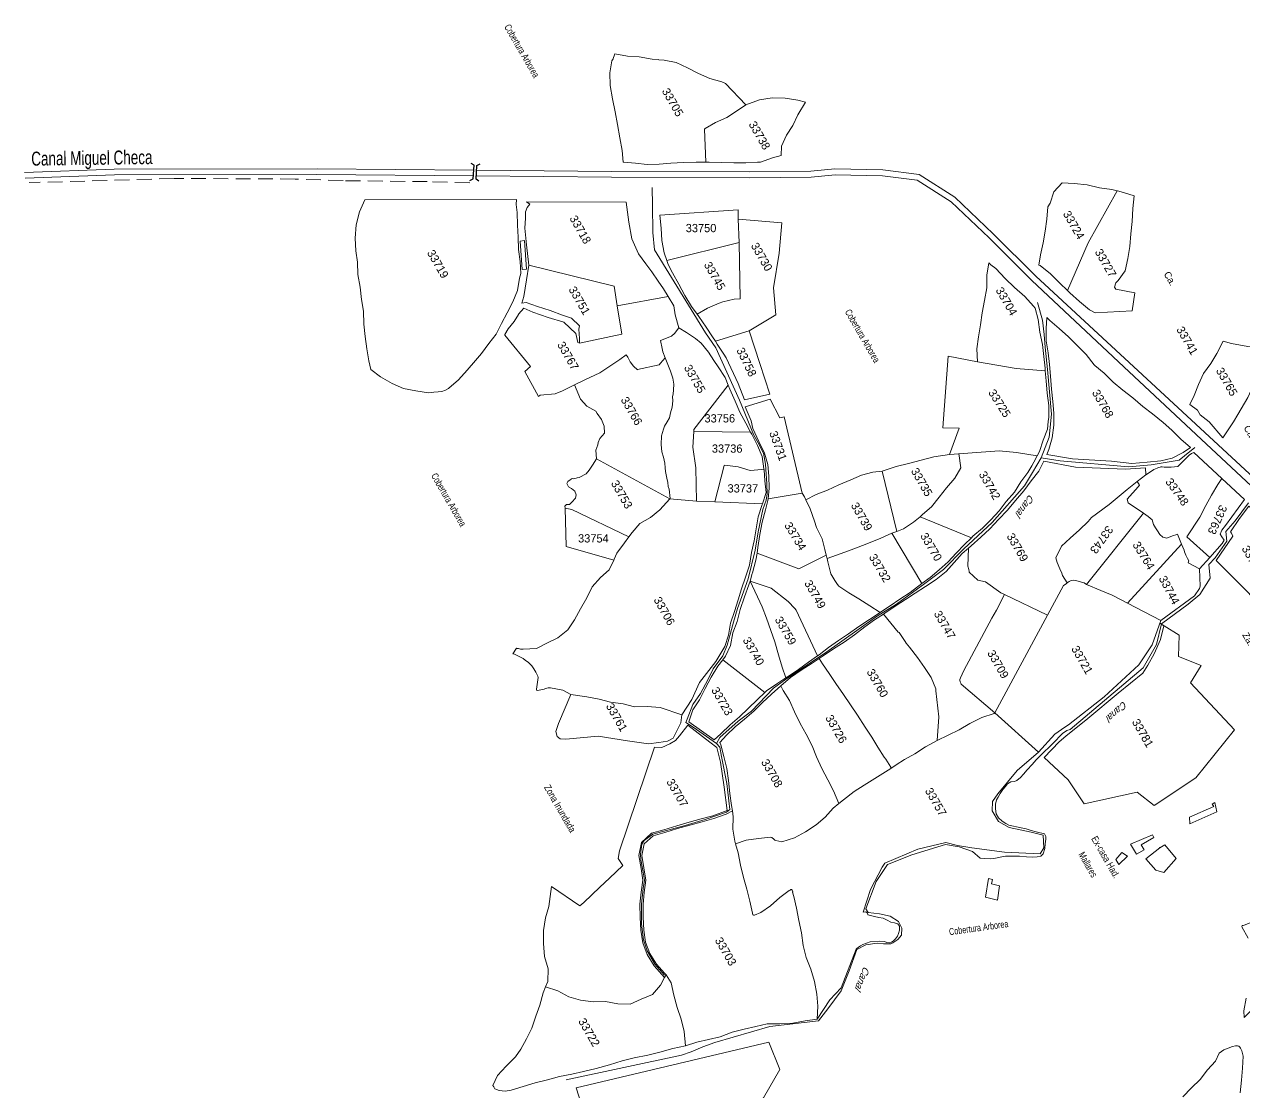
# Model space of a CAD drawing. Header units: metres. Extents: x 278 to 15006, y -2322 to 4522.
# Drawn here: x 11337 to 12379, y -676 to 236 of the extents above; entities that cross this region are included whole.
import ezdxf

# ---------------------------------------------------------------- set-up
doc = ezdxf.new("R2010")
doc.units = ezdxf.units.M
doc.header["$LTSCALE"] = 25.4
doc.header["$MEASUREMENT"] = 0
doc.linetypes.add('DASHED', pattern=[0.75, 0.5, -0.25])
for name, color, linetype in [('05', 7, 'Continuous'), ('17', 7, 'Continuous'), ('22', 7, 'Continuous'), ('25', 7, 'Continuous'), ('51', 7, 'Continuous'), ('52', 7, 'Continuous'), ('PARCELAS', 3, 'Continuous'), ('TXTPARCEL', 7, 'Continuous')]:
    doc.layers.add(name, color=color, linetype=linetype)
doc.layers.add('MANZANAS', color=6, linetype='Continuous', lineweight=18)

# ---------------------------------------------------------------- blocks, each defined once
blk = doc.blocks.new('POLYLINE17')
at = {"color": 7, "linetype": 'DASHED'}
for points in [[(526659.878323, 9465715.182108), (526660.084469, 9465718.171499), (526650.428585, 9465724.610188), (526647.74044, 9465723.290457)], [(526664.157916, 9465721.580805), (526661.469771, 9465720.261074), (526651.822133, 9465726.709761), (526652.028279, 9465729.689155)]]:
    blk.add_lwpolyline(points, dxfattribs=at)

msp = doc.modelspace()

# ---------------------------------------------------------------- linework, layer by layer
at = {"layer": '05', "color": 0, "linetype": 'Continuous', "lineweight": 13}
for points in [[(11720.5, 112), (11586.6, 113.2), (11413.4, 112.9), (11336.6, 110)], [(11720.1, 107), (11586.5, 108.2), (11413.5, 107.9), (11337.2, 105)], [(12197.3, 17.7), (12160.8, 54.1), (12128.4, 85), (12099.2, 103.5), (12069.8, 107.2), (12029.3, 108), (12008.8, 106.1), (11955.9, 105.5), (11838.3, 105.9), (11722.6, 107)], [(12200.8, 21.3), (12164.3, 57.7), (12131.5, 88.9), (12100.9, 108.3), (12070.1, 112.2), (12029.1, 113), (12008.5, 111.1), (11955.9, 110.5), (11838.3, 110.9), (11723, 112)], [(11920.4, -323.2), (11925, -314), (11933.3, -302.7), (11937, -293.8), (11939.8, -283.4), (11942.5, -274), (11945.8, -262.4), (11954.9, -237.1), (11960.8, -212.5), (11963.5, -196.8), (11967.4, -177.8), (11970.3, -169.9), (11971.2, -164.5), (11970.8, -156), (11969.8, -139), (11967.9, -129.7), (11963.4, -120.9), (11959.7, -114.5), (11947.5, -84.4), (11927.2, -39.7), (11918.6, -27.1), (11874.9, 44), (11873.6, 58.6), (11873.2, 82.1), (11873, 97.2)], [(12483.3, -216.1), (12452.8, -208.9), (12444.5, -205.2), (12425.2, -186.2), (12326, -94.4), (12200.8, 21.3)], [(12197.3, 17.7), (12275.9, -56.1), (12346.6, -122.1), (12414.7, -185.4), (12434.7, -204.7), (12445.3, -212.7), (12456.2, -216.6), (12469.4, -219.4), (12483.8, -222.7)], [(12205.3, -133.7), (12212.2, -116.2), (12214, -96.4), (12210.7, -58.3), (12208.7, -39.3), (12207.9, -28.4), (12206.3, -16.2), (12202, -1)], [(12121.9, -229.2), (12139.2, -211.3), (12163.5, -189), (12191, -157.7), (12197.8, -146.3), (12205.3, -133.7), (12221.4, -136.3), (12279.8, -141.3), (12299.1, -139.8), (12323.2, -135.6), (12327.6, -132.1), (12336.5, -125)], [(12229.9, -365.6), (12292.4, -313.2), (12303.8, -293.2), (12308, -275.6), (12330.9, -258.7), (12340.7, -250.3), (12349.6, -236.4), (12348.5, -224.9), (12353.8, -219), (12364, -205), (12363, -196.7), (12370.9, -187.5), (12382.3, -172.2)], [(11883.5, -575.4), (11875.4, -566.5), (11868.7, -554.8), (11865.4, -545.3), (11863.8, -532.1), (11863.9, -514.9), (11865.1, -501.4), (11866.3, -494.5), (11865.2, -487.7), (11863.2, -477), (11863, -472.2), (11864.2, -463.6), (11866.2, -460.5), (11873.5, -455.1), (11901.2, -447.6), (11918.2, -442.7), (11936.5, -436.4), (11939.2, -434.1), (11936.6, -411.9), (11932.1, -388.9), (11930.7, -380.8), (11927.9, -377.6), (11930.6, -372.5), (11946.5, -358.7), (11957.9, -350.2), (11976.7, -330.3), (11986, -323.5), (11996.5, -316.4), (12020, -300.7), (12064.5, -269.2), (12081.7, -258.6), (12105.9, -241), (12121.9, -229.2)], [(11927.9, -377.6), (11907.8, -363.8), (11901.8, -359.7), (11902.7, -356.9), (11907.7, -344.3), (11914.3, -334.9), (11920.4, -323.2)], [(12076.3, -525), (12067, -523.1), (12057.4, -521.9), (12055.5, -518.9), (12064.3, -495.5), (12074, -481.1), (12094.7, -472.9), (12123.6, -464), (12135.1, -466), (12146.5, -469.9), (12153.2, -475.7), (12157.1, -476), (12162.2, -476.3), (12166.3, -475.5), (12170.3, -474.7), (12174.7, -473.8), (12180.3, -473.9), (12186.7, -473.9), (12192.6, -474.4), (12197.6, -474.7), (12201.7, -474.6), (12204.9, -473.8), (12206.9, -471.8), (12208.4, -467.3), (12208.8, -463.3), (12209.3, -459.4), (12209.3, -457), (12208.1, -454.7), (12201.1, -453), (12196.6, -452), (12192.3, -450.6), (12188.3, -449.6), (12177.7, -447.5), (12175.1, -446.1), (12172, -444), (12168.8, -441.2), (12166.9, -437.8), (12166.2, -433.4), (12166.3, -429.4), (12167.2, -425.9), (12168.5, -423.4), (12170.3, -420.4), (12172.6, -417.1), (12174.7, -414.3), (12176.6, -412), (12179.3, -410.3), (12182.5, -410), (12184.4, -409.2), (12187.5, -406.7), (12190.3, -404), (12193.2, -400.2), (12197.5, -395.5), (12201, -391.5), (12205.1, -387.6), (12214.8, -377.9), (12217.6, -375.4), (12221.1, -371.5), (12223.6, -369), (12227.2, -366.6), (12229.9, -365.6)], [(11799.4, -665), (11898.1, -643.8), (11906.1, -640.9), (11916.2, -636.7), (11926.5, -633), (11973.3, -619.5), (12014.9, -614.4), (12022.9, -604.4), (12034.3, -589), (12041.2, -571.9), (12047.8, -553.6), (12055.4, -549.7), (12065.2, -548.3), (12070.5, -548.9), (12076.8, -548.7), (12078.6, -547.9)]]:
    msp.add_lwpolyline(points, dxfattribs=at)
at = {"layer": '17', "color": 0, "linetype": 'DASHED', "lineweight": 13}
for points in [[(11717, 101.2), (11680.8, 102.2), (11608.9, 103), (11567.9, 104.4), (11464.4, 104.9), (11340.6, 101.3)], [(12076.3, -525), (12083.3, -529.7), (12086.3, -535.4), (12085.9, -541.3), (12082.9, -545.2), (12078.6, -547.9)]]:
    msp.add_lwpolyline(points, dxfattribs=at)
at = {"layer": '17', "color": 0, "lineweight": 13}
msp.add_point((12306.6, -466.7), dxfattribs=at)
at = {"layer": '22', "color": 0, "lineweight": 13}
msp.add_point((12306.6, -466.7), dxfattribs=at)
at = {"layer": '25', "color": 0, "linetype": 'Continuous', "lineweight": 13}
msp.add_lwpolyline([(12076.3, -525), (12083.3, -529.7), (12086.3, -535.4), (12085.9, -541.3), (12082.9, -545.2), (12078.6, -547.9)], dxfattribs=at)
at = {"layer": 'MANZANAS', "color": 0, "linetype": 'Continuous', "lineweight": 13}
for p, q in [((11760.1, 51.4), (11763.8, 51.9)), ((11761.9, 27), (11760.1, 51.4)), ((11763.8, 51.9), (11765.5, 27.4)), ((11765.5, 27.4), (11761.9, 27)), ((12331.9, -440.6), (12352.7, -431.5)), ((12355.2, -435.9), (12332.2, -446.2)), ((12351.4, -429.4), (12353.6, -428.1)), ((12352.7, -431.5), (12351.4, -429.4)), ((12353.6, -428.1), (12355.2, -435.9)), ((12332.2, -446.2), (12331.9, -440.6)), ((12281.7, -463.6), (12300.3, -455.8)), ((12301.6, -458), (12290.7, -464.2)), ((12300.3, -455.8), (12301.6, -458)), ((12286.7, -472.3), (12281.7, -463.6)), ((12293.2, -468.6), (12286.7, -472.3)), ((12290.7, -464.2), (12293.2, -468.6)), ((12306.6, -466.7), (12294.8, -476.3)), ((12310.9, -464.2), (12306.6, -466.7)), ((12320.5, -475.9), (12310.9, -464.2)), ((12269.1, -476.7), (12274.3, -470.8)), ((12271.5, -481), (12269.1, -476.7)), ((12279, -473.9), (12271.5, -481)), ((12274.3, -470.8), (12279, -473.9)), ((12294.8, -476.3), (12303.2, -485.9)), ((12310, -487.8), (12320.5, -475.9)), ((12303.2, -485.9), (12310, -487.8)), ((12157.8, -508.8), (12160.3, -493)), ((12160.3, -493), (12163.7, -493.9)), ((12163.7, -493.9), (12162.7, -497.4)), ((12162.7, -497.4), (12169.6, -499.2)), ((12169.6, -499.2), (12168, -511.6)), ((12168, -511.6), (12157.8, -508.8))]:
    msp.add_line(p, q, dxfattribs=at)
at = {"layer": 'PARCELAS', "color": 0, "linetype": 'Continuous', "lineweight": 13}
for points in [[(11918.8, 118.7), (11917.5, 146.9), (11918.2, 147.4), (11927, 152.8), (11936.8, 156.9), (11945.9, 162.9), (11952.8, 167.8), (11935.5, 186), (11932.3, 187.5), (11922.3, 190.2), (11912.5, 194.5), (11903.1, 199.3), (11893.5, 203.9), (11883.2, 206), (11878.5, 206.3), (11878, 206.4), (11872.9, 206.7), (11861.9, 208.8), (11851.8, 209.2), (11841, 211.4), (11840.4, 209.6), (11840, 208.3), (11839.6, 207), (11838.5, 205.3), (11836.6, 195.1), (11837, 184.4), (11838.9, 172.9), (11841.2, 161.9), (11843.3, 151), (11845.4, 139.7), (11847.4, 128.8), (11848.1, 118.7), (11848.7, 118.7), (11858.8, 118), (11868.7, 116.9), (11878.8, 117), (11888.8, 117.8), (11899.6, 118.4), (11910.5, 118.7), (11918.8, 118.7)], [(11918.8, 118.7), (11917.5, 146.9), (11918.2, 147.4), (11927, 152.8), (11936.8, 156.9), (11945.9, 162.9), (11952.8, 167.8), (11964.6, 172.1), (11975.4, 173.8), (11986.5, 173.5), (11997.4, 171.8), (12003.9, 170.1), (11997.3, 159.3), (11993, 150.2), (11987.6, 141.8), (11983.4, 132.5), (11983.2, 124.6), (11975.8, 122.4), (11965.5, 118.9), (11963, 118.7), (11952.9, 118.3), (11942.6, 118.3), (11931.8, 118.4), (11921.5, 118.7), (11918.8, 118.7)], [(12203.2, 30.9), (12204.4, 30.4), (12213.1, 23.3), (12221.4, 15.2), (12227.4, 9.4), (12227.7, 9.1), (12245.4, 49.8), (12270.3, 94.4), (12265.6, 95.3), (12255, 97), (12244.6, 99.3), (12233.5, 100.7), (12223.1, 101), (12216.1, 93.5), (12212.8, 83.7), (12211, 80.6), (12210, 70.2), (12208.7, 59.9), (12206.9, 50), (12204.6, 39.7), (12203.2, 30.9)], [(12227.7, 9.1), (12229.8, 7.1), (12238.1, -0.2), (12246.6, -7.4), (12251.4, -9.9), (12283.1, -8.1), (12285.4, 7.2), (12269, 10.3), (12267.8, 12.1), (12269.1, 15.7), (12271.1, 17.6), (12276.9, 26.1), (12279.4, 36.4), (12281, 46.8), (12281.9, 57.7), (12282.9, 68.2), (12283.6, 79.1), (12284.8, 89.9), (12275.6, 92.8), (12270.5, 94.4), (12270.3, 94.4), (12245.4, 49.8), (12227.7, 9.1)], [(11756.9, 86.8), (11627.3, 86.7), (11622.8, 76.5), (11620, 65.4), (11619.1, 53.9), (11619.6, 43.2), (11621.2, 33.3), (11621.3, 22.9), (11623.4, 12), (11624.7, 1.5), (11626.4, -8.6), (11626.7, -19.6), (11627.6, -30), (11629.2, -40.7), (11630.8, -50.8), (11632.5, -58.4), (11640.9, -64.5), (11650.7, -70.2), (11660.5, -74.4), (11671, -76.5), (11681.7, -78.1), (11686.5, -77.7), (11690.1, -77.4), (11693.3, -77.1), (11696.3, -76), (11698.8, -74.5), (11699.3, -74.2), (11707.5, -67), (11714.8, -58.8), (11722, -50.5), (11727, -44.7), (11733.5, -36.2), (11739.6, -28.1), (11744.3, -19.1), (11749.1, -10), (11754, -0.4), (11757.9, 9.2), (11759.6, 19.6), (11760.7, 23.7), (11760, 34), (11758.7, 44.1), (11758.5, 54.6), (11757.8, 65.1), (11757.5, 75.7), (11756.8, 82.7), (11756.9, 86.8)], [(11765.4, 84.9), (11768.4, 83), (11766.2, 80.2), (11764.6, 76.3), (11764.6, 70.9), (11764, 62.5), (11765.5, 48.2), (11767.6, 30.7), (11840.3, 12.8), (11843.1, -4), (11886.7, 4), (11882.5, 10.5), (11878, 17.3), (11872.6, 25.1), (11867.4, 32.1), (11861.2, 40.4), (11855.4, 53.4), (11853, 67.5), (11850.7, 84.5), (11765.4, 84.9)], [(11947.1, 50.1), (11885.4, 34.9), (11883.2, 41.4), (11881.1, 52), (11880.6, 62.4), (11879.5, 73.4), (11946.3, 78), (11946.5, 71.9), (11946.5, 70), (11947.1, 50.1)], [(11911.3, -11.1), (11912.7, -13.1), (11918.9, -22.1), (11924.4, -30.4), (11926.9, -34.1), (11955.9, -25.3), (11978.5, -11.7), (11976.5, 11.6), (11981.5, 41.1), (11983.6, 66.9), (11946.5, 70), (11947.1, 50.1), (11948.2, 2.2), (11943.1, 1.9), (11933.2, -0.5), (11930.2, -1.5), (11920.3, -5.8), (11911.3, -11.1)], [(11911.3, -11.1), (11906.5, -4.4), (11900.9, 4.9), (11895.6, 14.6), (11890.3, 24.3), (11886.6, 31.4), (11885.4, 34.9), (11947.1, 50.1), (11948.2, 2.2), (11943.1, 1.9), (11933.2, -0.5), (11930.2, -1.5), (11920.3, -5.8), (11911.3, -11.1)], [(12151, -51.6), (12184, -57.5), (12208.8, -59.3), (12208.6, -57.1), (12207.4, -47.1), (12206.4, -36.8), (12204, -26.5), (12202.7, -15.7), (12200.2, -5.9), (12198.8, -4.1), (12191.4, 4.2), (12182.4, 11.8), (12174.4, 19.5), (12166.4, 27.9), (12162.3, 31.1), (12160.4, 32.8), (12158.9, 22.2), (12158.9, 11.6), (12156.8, 0.7), (12154.9, -9.8), (12153.4, -20.2), (12151.8, -30.3), (12150.3, -40.6), (12151, -51.6)], [(11810.7, -35.8), (11810.8, -31.8), (11810.3, -23.9), (11810.8, -21), (11803.9, -14.3), (11796.4, -11.9), (11785.8, -7.8), (11774.8, -4.5), (11765.2, -1), (11761.5, -1.6), (11763.2, 4.1), (11765.4, 18.4), (11767.6, 30.7), (11840.3, 12.8), (11843.1, -4), (11847, -28), (11810.7, -35.8)], [(11806.5, -71.3), (11796.2, -76.6), (11789.9, -79.2), (11777.1, -80.3), (11775.7, -81.3), (11764.1, -60.1), (11769, -55.7), (11746.9, -28.9), (11747, -28.4), (11750, -23.5), (11754.9, -17.3), (11758.7, -11.4), (11758.8, -11), (11763.2, -5.9), (11770.9, -9.2), (11784, -14), (11797.4, -17.9), (11807.6, -27.5), (11809.4, -35.2), (11810.7, -35.8), (11847, -28), (11843.1, -4), (11886.7, 4), (11891.5, -3.8), (11892.6, -11.7), (11895.6, -22.8), (11891.9, -27.6), (11889.7, -29.6), (11889.4, -29.8), (11880, -33.5), (11880.2, -34.8), (11881.2, -39), (11882.1, -43.1), (11883.9, -48.2), (11880.1, -53), (11878.9, -54.3), (11860.3, -58.4), (11860.4, -58.6), (11857.1, -55.5), (11854.2, -51.8), (11852.1, -47.8), (11850.7, -45.7), (11845.2, -49.6), (11836.7, -55.5), (11828.1, -61.2), (11815.3, -67), (11806.5, -71.3)], [(12295.9, -137.5), (12307.4, -136.3), (12317.2, -134), (12326.5, -129.3), (12332.7, -125), (12324.6, -117.9), (12316.8, -110.2), (12309.4, -103.4), (12300.5, -96.1), (12292.1, -89.9), (12283.6, -82.6), (12274.9, -75.9), (12266.8, -69.2), (12259.1, -61.4), (12251.1, -55), (12250.6, -54.3), (12243.8, -45.5), (12235.8, -37.4), (12228.6, -30.4), (12220.6, -23.2), (12212.7, -16.4), (12210.1, -14), (12209.4, -23.3), (12209.5, -33.8), (12211.2, -44), (12212.5, -54), (12213.1, -64.1), (12214.2, -75.1), (12215.3, -85.5), (12216, -95.7), (12216.1, -105.8), (12214.6, -116.5), (12211.8, -126.6), (12210, -130.9), (12232.1, -134.7), (12265.4, -136.7), (12282.6, -138.6), (12295.9, -137.5)], [(11910.8, -170.8), (11910.2, -142.3), (11907.6, -124.5), (11908.5, -111.3), (11908.6, -109.4), (11937.9, -71.7), (11935.3, -65.2), (11929.2, -56), (11925.7, -50.7), (11921, -43.6), (11914.7, -35.9), (11910, -31.8), (11902.3, -26.6), (11895.6, -22.8), (11891.9, -27.6), (11889.7, -29.6), (11889.4, -29.8), (11880, -33.5), (11880.2, -34.8), (11881.2, -39), (11882.1, -43.1), (11883.9, -48.2), (11888.7, -59.7), (11890.5, -65.7), (11891.3, -70.9), (11891, -75.7), (11890.8, -79.3), (11890.4, -81.4), (11890.6, -85), (11890, -90.5), (11888.7, -95.4), (11887.7, -99.6), (11885.6, -103.1), (11883.4, -106.8), (11882.6, -109.1), (11881.7, -112.2), (11881, -114.8), (11880.5, -122.3), (11881.2, -128.5), (11882.6, -133.2), (11883.7, -138.2), (11884.1, -142.3), (11884.2, -145.5), (11885.5, -151.2), (11886.3, -154.9), (11886.7, -158.1), (11887.3, -160.4), (11888.4, -168.4), (11888.1, -168.8), (11910.8, -170.8)], [(11936.1, -48.3), (11946.4, -70.3), (11951.7, -84.2), (11973.5, -79.3), (11964.8, -53.1), (11955.9, -25.3), (11926.9, -34.1), (11928.5, -36.6), (11934.1, -45.1), (11936.1, -48.3)], [(12360.7, -34), (12355.3, -44.5), (12350.1, -53.1), (12343.9, -61.6), (12339.6, -71), (12336, -80.4), (12332.3, -88.3), (12338.7, -93), (12341, -96.9), (12348.7, -103), (12360.6, -116.6), (12369.7, -103), (12373.3, -96.6), (12381.9, -82.3), (12387.6, -69.8), (12399.1, -45.9), (12396.4, -42.5), (12389.9, -38.9), (12381.7, -38.6), (12367.9, -36.2), (12360.7, -34)], [(11888.4, -168.4), (11887.3, -160.4), (11886.7, -158.1), (11886.3, -154.9), (11885.5, -151.2), (11884.2, -145.5), (11884.1, -142.3), (11883.7, -138.2), (11882.6, -133.2), (11881.2, -128.5), (11880.5, -122.3), (11881, -114.8), (11881.7, -112.2), (11882.6, -109.1), (11883.4, -106.8), (11885.6, -103.1), (11887.7, -99.6), (11888.7, -95.4), (11890, -90.5), (11890.6, -85), (11890.4, -81.4), (11890.8, -79.3), (11891, -75.7), (11891.3, -70.9), (11890.5, -65.7), (11888.7, -59.7), (11883.9, -48.2), (11880.1, -53), (11878.9, -54.3), (11860.3, -58.4), (11860.4, -58.6), (11857.1, -55.5), (11854.2, -51.8), (11852.1, -47.8), (11850.7, -45.7), (11845.2, -49.6), (11836.7, -55.5), (11828.1, -61.2), (11815.3, -67), (11806.5, -71.3), (11811.6, -83.6), (11817, -89.6), (11824.7, -93.8), (11826, -95.8), (11829.7, -101), (11831.8, -106.7), (11832.1, -112.7), (11828.2, -117.1), (11826.9, -120.7), (11826.6, -122.6), (11824.7, -127.2), (11825.3, -134.5), (11888.1, -168.8), (11888.4, -168.4)], [(12201.8, -132), (12203.7, -128.3), (12207.1, -118.6), (12210.6, -109.1), (12211.3, -102.6), (12211.7, -99), (12211.8, -88.9), (12210.3, -78.6), (12209.6, -67.9), (12208.8, -59.3), (12184, -57.5), (12151, -51.6), (12125.8, -47), (12121.3, -108), (12135.2, -108.5), (12126.9, -130.8), (12134.9, -130.2), (12169.4, -127.8), (12184.2, -129.3), (12201.8, -132)], [(11937.9, -71.7), (11939.4, -75.2), (11943.8, -85.3), (11947.7, -94.8), (11952.9, -104.2), (11957, -111.8), (11908.5, -111.3), (11908.6, -109.4), (11937.9, -71.7)], [(12001.2, -163.8), (11985.8, -98.7), (11982.1, -99.6), (11973.8, -83.6), (11952.4, -90.1), (11957.4, -102), (11959, -108.7), (11964.1, -119.9), (11968.9, -129.6), (11971.8, -139.4), (11972.6, -149.4), (11972.9, -159.7), (11971.9, -168.8), (12001.2, -163.8)], [(11908.5, -111.3), (11957, -111.8), (11958, -113.6), (11962.9, -123.2), (11966.8, -132.5), (11968.4, -143.1), (11968.5, -144), (11966.7, -143.8), (11956.6, -144.6), (11946.3, -141.3), (11935.1, -139.9), (11934.5, -140.2), (11926.5, -171.3), (11910.8, -170.8), (11910.2, -142.3), (11907.6, -124.5), (11908.5, -111.3)], [(11825.3, -134.5), (11822, -140), (11819.2, -144.2), (11816.4, -147.5), (11810.5, -150.5), (11808.8, -150.8), (11806, -151.6), (11804.6, -151.3), (11802.8, -152.4), (11800.9, -154), (11799.9, -155.7), (11801.4, -158.5), (11804, -160), (11806.8, -162.3), (11808.1, -165.3), (11807.4, -168.3), (11804.4, -171.5), (11802.2, -173.6), (11799.8, -173.6), (11798.4, -175.1), (11798.7, -176.6), (11804.2, -177.8), (11853.1, -201.2), (11855.8, -197.5), (11862.4, -189.8), (11871.5, -184.7), (11879.5, -178.2), (11888.1, -168.8), (11825.3, -134.5)], [(12134.9, -130.1), (12136.5, -142.3), (12131.4, -151.2), (12124.3, -159.3), (12118.2, -167.4), (12111.5, -175.6), (12104, -182.2), (12101.8, -184), (12096.1, -188.7), (12087.6, -194.4), (12081.9, -196.6), (12069.4, -145), (12081.3, -141), (12092, -138.5), (12102.8, -135.8), (12113.5, -133), (12126.9, -130.8), (12134.9, -130.2), (12134.9, -130.1)], [(12134.9, -130.2), (12169.4, -127.8), (12184.2, -129.3), (12201.8, -132), (12199.1, -137.3), (12197.2, -140.5), (12194, -146.1), (12188, -154.3), (12182.4, -162.9), (12175.4, -170.9), (12169.4, -179), (12162.3, -186.6), (12155, -193.7), (12147, -200.6), (12145.6, -202), (12101.8, -184), (12104, -182.2), (12111.5, -175.6), (12118.2, -167.4), (12124.3, -159.3), (12131.4, -151.2), (12136.5, -142.3), (12134.9, -130.1), (12134.9, -130.2)], [(12329.8, -201.3), (12340.9, -184.5), (12345.8, -174.5), (12350.9, -165.5), (12356.2, -156.6), (12359.6, -151.5), (12335.7, -129.2), (12333.8, -130.1), (12331.8, -131.4), (12322.1, -141), (12316.2, -141.6), (12314.5, -141.7), (12312.2, -141.6), (12310.4, -141.6), (12308.7, -141.4), (12307.5, -141.4), (12307, -141.6), (12305.4, -142.1), (12304.3, -142.6), (12302.9, -143.1), (12301.6, -143.8), (12299.4, -145.1), (12294.8, -148.2), (12287.2, -154), (12288.4, -155.7), (12289.1, -156.4), (12289.2, -157.1), (12288.2, -158.6), (12278.7, -168.9), (12279.5, -172.1), (12292.6, -180.9), (12296.7, -183.7), (12300.2, -186.7), (12301.3, -190.6), (12302.8, -193.5), (12304.6, -196.2), (12306.5, -199.3), (12309.2, -201.6), (12312.5, -202.2), (12317.5, -200.3), (12321.2, -199.1), (12321.8, -198.8), (12325.2, -207.4), (12324.2, -205.1), (12325.2, -207.4), (12327.4, -212.5), (12327.7, -213.9), (12328.8, -216.9), (12330.3, -219.6), (12331.5, -221.7), (12330.9, -223.5), (12340.4, -228.5), (12349.3, -218.7), (12329.8, -201.3)], [(11968.5, -144), (11966.7, -143.8), (11956.6, -144.6), (11946.3, -141.3), (11935.1, -139.9), (11934.5, -140.2), (11926.5, -171.3), (11967.3, -172.9), (11970.2, -163.4), (11969.1, -153.3), (11968.5, -144)], [(12069.4, -145), (12061.5, -146), (12051.7, -148.4), (12042.5, -152.6), (12032.4, -156.9), (12022.6, -161.3), (12013.1, -165), (12004.2, -169.5), (12007.9, -177.4), (12011.5, -187.9), (12013.4, -193.1), (12018.1, -202.8), (12020.3, -212), (12021.6, -216.7), (12022.3, -219.6), (12037.4, -214.4), (12047.6, -210.7), (12057.8, -206.6), (12068.3, -202.3), (12077.8, -198.1), (12081.9, -196.6), (12069.4, -145)], [(12222.9, -232.2), (12221.2, -228.6), (12219, -223.2), (12217.7, -219), (12222.6, -209.1), (12230.1, -202.2), (12238.1, -195.3), (12245.3, -188), (12248.3, -184.6), (12263.4, -173.6), (12278.7, -160.8), (12287.2, -154), (12294.8, -148.2), (12294.4, -142.3), (12277.2, -143.3), (12234.5, -141.6), (12207.5, -136.6), (12203.2, -145), (12196.7, -153.5), (12190.4, -161.8), (12183.4, -170.2), (12176.5, -178.3), (12168.8, -186.4), (12161.3, -194.4), (12153.6, -201.5), (12145.5, -208.8), (12143.2, -210.8), (12142.7, -226.3), (12143.5, -229), (12143.7, -230.8), (12143.8, -231.4), (12151.2, -238.2), (12157.6, -239.7), (12170.7, -248.9), (12173.9, -250.5), (12210.6, -268.2), (12224.3, -242.7), (12226.5, -241.2), (12227.6, -240.5), (12223.6, -234.1), (12222.9, -232.2)], [(12287.2, -154), (12278.7, -160.8), (12263.4, -173.6), (12248.3, -184.6), (12245.3, -188), (12238.1, -195.3), (12230.1, -202.2), (12222.6, -209.1), (12217.7, -219), (12219, -223.2), (12221.2, -228.6), (12222.9, -232.2), (12223.6, -234.1), (12227.6, -240.5), (12229.1, -239.4), (12230.8, -238.5), (12232.6, -238.2), (12234.6, -238.4), (12236.8, -239), (12239.6, -239.8), (12241.9, -240.6), (12244.1, -241.9), (12292.6, -180.9), (12279.5, -172.1), (12278.7, -168.9), (12288.2, -158.6), (12289.2, -157.1), (12289.1, -156.4), (12288.4, -155.7), (12287.2, -154)], [(12349.3, -218.7), (12360, -207), (12361.5, -203.9), (12359.7, -201.2), (12358.2, -198.8), (12359.7, -195.5), (12362.7, -191.5), (12378.9, -169.4), (12359.6, -151.5), (12356.2, -156.6), (12350.9, -165.5), (12345.8, -174.5), (12340.9, -184.5), (12329.8, -201.3), (12349.3, -218.7)], [(12021.6, -216.7), (12020.3, -212), (12018.1, -202.8), (12013.4, -193.1), (12011.5, -187.9), (12007.9, -177.4), (12004.2, -169.5), (12003.1, -167.1), (12001.2, -163.8), (11971.9, -168.8), (11971.8, -170.1), (11969.7, -178.2), (11966.8, -188.7), (11964.9, -199.3), (11963.2, -210.3), (11962.5, -215.1), (11998.3, -228.6), (12021.6, -216.7)], [(11803.5, -335.9), (11796.6, -332), (11786.1, -330), (11784.1, -330.2), (11781.8, -330.8), (11780.5, -331.2), (11779.2, -331.6), (11774.9, -332.4), (11774.2, -332.1), (11774.2, -331.2), (11775.5, -321.4), (11775.1, -320.3), (11773.6, -316.9), (11771.7, -313.9), (11770, -311.4), (11767.3, -308.6), (11764.5, -306.5), (11762.7, -305), (11754.7, -301), (11754, -301.1), (11757, -296.2), (11757.4, -296.5), (11758.6, -296.6), (11760.4, -297.1), (11762.8, -297.1), (11774.1, -296.5), (11783.4, -291.8), (11792.4, -287.3), (11800.9, -280.7), (11806.6, -272.2), (11811.8, -262.7), (11817.1, -253.3), (11821.7, -243.8), (11828.8, -236), (11836.1, -229.3), (11840.1, -221), (11840.5, -220.2), (11842.8, -215.1), (11849.2, -206.4), (11853.1, -201.2), (11855.8, -197.5), (11862.4, -189.8), (11871.5, -184.7), (11879.5, -178.2), (11888.1, -168.8), (11910.8, -170.8), (11926.5, -171.3), (11967.3, -172.9), (11966.8, -173.6), (11963.6, -184), (11961.8, -194.4), (11960.1, -204.5), (11957.9, -214.7), (11956, -225.4), (11952.7, -235.6), (11949.2, -245.5), (11946.4, -255.1), (11943.2, -264.9), (11939.7, -274.9), (11938, -285.2), (11934.9, -294.9), (11927.3, -307.6), (11913.4, -325.5), (11906.8, -340), (11898.3, -353.3), (11879.6, -346.8), (11868.7, -346.2), (11857.9, -346.5), (11848.1, -343.8), (11837.3, -342.3), (11827.5, -339.9), (11817, -337.9), (11803.5, -335.9)], [(11798.7, -176.6), (11799.4, -209.3), (11840.1, -221), (11840.5, -220.2), (11842.8, -215.1), (11849.2, -206.4), (11853.1, -201.2), (11804.2, -177.8), (11798.7, -176.6)], [(12416.1, -204.3), (12405.9, -193.8), (12382.8, -174.9), (12374.7, -185.4), (12367.1, -196.8), (12367.8, -198), (12368.9, -200.7), (12354.7, -221.4), (12382.5, -249), (12384, -250.9), (12393.8, -252.3), (12402.8, -239.8), (12396.3, -232.8), (12417, -205.3), (12416.1, -204.3)], [(12145.6, -202), (12139.7, -207.6), (12132.5, -215.2), (12125.7, -222.6), (12118, -229.4), (12110.3, -235.8), (12103.2, -240.9), (12077.8, -198.1), (12081.9, -196.6), (12087.6, -194.4), (12096.1, -188.7), (12101.8, -184), (12145.6, -202)], [(12324.2, -205.1), (12325.2, -207.4), (12321.8, -198.8), (12321.2, -199.1), (12317.5, -200.3), (12312.5, -202.2), (12309.2, -201.6), (12306.5, -199.3), (12304.6, -196.2), (12302.8, -193.5), (12301.3, -190.6), (12300.2, -186.7), (12296.7, -183.7), (12292.6, -180.9), (12244.1, -241.9), (12256.2, -246.9), (12265.9, -250.9), (12273.1, -254.7), (12278.9, -257.7), (12325.2, -207.4), (12324.2, -205.1)], [(12077.8, -198.1), (12103.2, -240.9), (12093.3, -248.8), (12084.6, -254.5), (12076.2, -260.1), (12068, -265.5), (12067.6, -265.8), (12058.8, -260.1), (12049.6, -254.1), (12040.9, -249), (12032.5, -243.2), (12031.2, -241.8), (12029, -238.6), (12025.5, -232.9), (12023.1, -222.4), (12022.3, -219.6), (12037.4, -214.4), (12047.6, -210.7), (12057.8, -206.6), (12068.3, -202.3), (12077.8, -198.1)], [(12331.5, -221.7), (12330.9, -223.5), (12340.4, -228.5), (12341.1, -243.3), (12340.6, -245.2), (12336.2, -251.6), (12307.5, -272.7), (12278.9, -257.7), (12325.2, -207.4), (12327.4, -212.5), (12327.7, -213.9), (12328.8, -216.9), (12330.3, -219.6), (12331.5, -221.7)], [(12067.6, -265.8), (12058.6, -271.8), (12049.5, -277.9), (12040.7, -284.1), (12032.2, -289.8), (12023.5, -295.6), (12015.6, -301.9), (12014.2, -302.9), (11995.9, -263.8), (11994.8, -262.5), (11989.1, -256.3), (11974.5, -245.1), (11956.5, -239), (11958.3, -232.6), (11958.5, -231.9), (11961.6, -221.2), (11962.5, -215.1), (11998.3, -228.6), (12021.6, -216.7), (12022.3, -219.6), (12023.1, -222.4), (12025.5, -232.9), (12029, -238.6), (12031.2, -241.8), (12032.5, -243.2), (12040.9, -249), (12049.6, -254.1), (12058.8, -260.1), (12067.6, -265.8)], [(12165.8, -351.5), (12137, -327), (12136.5, -326.2), (12136, -325.1), (12135.8, -323.7), (12135.9, -322.9), (12136.3, -321.6), (12139.1, -315.2), (12163, -270.6), (12167.2, -263.7), (12173.9, -250.5), (12170.7, -248.9), (12157.6, -239.7), (12151.2, -238.2), (12143.8, -231.4), (12143.7, -230.8), (12143.5, -229), (12142.7, -226.3), (12143.2, -210.8), (12137.8, -215.4), (12130.9, -223.2), (12124.2, -230.8), (12115.5, -237.5), (12106.4, -243.5), (12097.6, -249.2), (12089.3, -254.7), (12080.6, -260.5), (12071.7, -266.3), (12070.5, -267.1), (12083.2, -282.5), (12083.9, -282.9), (12086.8, -287.2), (12089.1, -290.7), (12090, -291.9), (12092.8, -295.5), (12099.6, -304.1), (12105.6, -312.7), (12111.3, -321.3), (12115.2, -331), (12115.3, -332.8), (12117.8, -354.9), (12116.3, -375.1), (12135.1, -366), (12144.4, -360.6), (12154.7, -355.4), (12165.1, -352.1), (12165.8, -351.5)], [(11956.5, -239), (11967, -261.1), (11970.5, -270.7), (11974.4, -281.1), (11977.7, -290.8), (11980.8, -301.9), (11983.9, -312.4), (11987, -321.7), (11979.4, -326.6), (11970.5, -332.8), (11969.2, -334.1), (11933.4, -306.1), (11935.6, -303.2), (11939.7, -294), (11941.8, -283.3), (11945.4, -273.5), (11948.2, -263.1), (11951.8, -252.5), (11955.6, -242.1), (11956.5, -239)], [(11989.1, -256.3), (11994.8, -262.5), (11995.9, -263.8), (12014.2, -302.9), (12006.6, -308.3), (11997.9, -314.5), (11988.6, -320.7), (11987, -321.7), (11983.9, -312.4), (11980.8, -301.9), (11977.7, -290.8), (11974.4, -281.1), (11970.5, -270.7), (11967, -261.1), (11956.5, -239), (11974.5, -245.1), (11989.1, -256.3)], [(12278.9, -257.7), (12307.5, -272.7), (12300.1, -293.5), (12288.8, -310.6), (12259.1, -337.7), (12228.6, -361.6), (12225.6, -363.7), (12216.8, -369.6), (12203, -385), (12165.8, -351.5), (12210.6, -268.2), (12224.3, -242.7), (12226.5, -241.2), (12227.6, -240.5), (12229.1, -239.4), (12230.8, -238.5), (12232.6, -238.2), (12234.6, -238.4), (12236.8, -239), (12239.6, -239.8), (12241.9, -240.6), (12244.1, -241.9), (12256.2, -246.9), (12265.9, -250.9), (12273.1, -254.7), (12278.9, -257.7)], [(12165.8, -351.5), (12137, -327), (12136.5, -326.2), (12136, -325.1), (12135.8, -323.7), (12135.9, -322.9), (12136.3, -321.6), (12139.1, -315.2), (12163, -270.6), (12167.2, -263.7), (12173.9, -250.5), (12210.6, -268.2), (12165.8, -351.5)], [(12070.5, -267.1), (12083.2, -282.5), (12083.9, -282.9), (12086.8, -287.2), (12089.1, -290.7), (12090, -291.9), (12092.8, -295.5), (12099.6, -304.1), (12105.6, -312.7), (12111.3, -321.3), (12115.2, -331), (12115.3, -332.8), (12117.8, -354.9), (12116.3, -375.1), (12106.4, -380.5), (12097.2, -386.4), (12088.4, -391.4), (12081.4, -395.9), (12076.7, -398.9), (12076.7, -398), (12072.4, -391.2), (12071.2, -389.4), (12065.8, -380.9), (12060.5, -372.3), (12054.8, -363.6), (12048.2, -353.6), (12042.4, -344.7), (12036.3, -335.9), (12029.7, -326.3), (12024.1, -317.8), (12018.5, -309.6), (12015.5, -305), (12018.9, -302.9), (12027.8, -296.9), (12036.9, -291), (12045.9, -284.9), (12054.7, -278), (12063, -272.2), (12070.5, -267.1)], [(12310, -277.3), (12307.2, -289), (12301.9, -301.2), (12296.5, -310.8), (12292.1, -317.7), (12270.9, -334.7), (12245.1, -356.3), (12226.4, -371.5), (12220.6, -376.2), (12207.9, -389.5), (12228.2, -408.7), (12241.9, -429.3), (12287.4, -419.1), (12301.8, -430.7), (12337.4, -407.1), (12370.5, -365.9), (12332.9, -326), (12342, -311.2), (12322.5, -303.4), (12323.1, -285.1), (12310.4, -277.1), (12306.7, -274.8), (12310, -277.3)], [(11933.4, -306.1), (11969.2, -334.1), (11962.9, -340.1), (11955, -347.7), (11947.4, -355), (11939.5, -361.6), (11931.7, -369.5), (11926, -374.6), (11904.2, -359.2), (11907.7, -349), (11913.4, -340.5), (11918.2, -330.6), (11923.4, -321.1), (11929, -311.7), (11933.4, -306.1)], [(11982.7, -328.4), (11984.7, -332.5), (11990.3, -341), (11994.4, -350.5), (11999.4, -360.7), (12004.6, -369.6), (12009.7, -379.8), (12013.4, -389.1), (12018, -398.9), (12023, -408.6), (12027.7, -418.2), (12032.5, -429), (12036.5, -425.8), (12045.5, -418.8), (12054.1, -413.2), (12063.2, -407.6), (12072.3, -401.8), (12076.7, -398.9), (12076.7, -398), (12072.4, -391.2), (12071.2, -389.4), (12065.8, -380.9), (12060.5, -372.3), (12054.8, -363.6), (12048.2, -353.6), (12042.4, -344.7), (12036.3, -335.9), (12029.7, -326.3), (12024.1, -317.8), (12018.5, -309.6), (12015.5, -305), (12009.5, -309), (12000.2, -315.1), (11991, -321.3), (11982.7, -328.4)], [(11944, -463.4), (11943.4, -461.2), (11941.9, -450.9), (11942.2, -440.4), (11941.4, -435.3), (11940.6, -430.5), (11939.3, -420.4), (11938, -409.4), (11936.7, -398.9), (11934.2, -388.7), (11931.7, -378.9), (11930.6, -376.8), (11936.5, -370.6), (11943.8, -363.4), (11951.9, -357), (11959.7, -350.1), (11967.1, -342.6), (11974.8, -335.5), (11982.7, -328.4), (11984.7, -332.5), (11990.3, -341), (11994.4, -350.5), (11999.4, -360.7), (12004.6, -369.6), (12009.7, -379.8), (12013.4, -389.1), (12018, -398.9), (12023, -408.6), (12027.7, -418.2), (12032.5, -429), (12027.6, -432.9), (12020.6, -440.5), (12012.9, -447.2), (12003.9, -453.1), (11994.4, -458.2), (11983.8, -461.6), (11981, -461.2), (11978.5, -460.4), (11977.8, -460.2), (11976.8, -459.3), (11975.2, -458), (11973.9, -457.8), (11963.7, -458.7), (11953.2, -460.2), (11944, -463.4)], [(11898.3, -353.3), (11879.6, -346.8), (11868.7, -346.2), (11857.9, -346.5), (11848.1, -343.8), (11837.3, -342.3), (11827.5, -339.9), (11817, -337.9), (11803.5, -335.9), (11792.8, -360.5), (11790.7, -367.4), (11791.6, -371.7), (11794.2, -373.6), (11799.1, -374), (11826.8, -371.4), (11851.8, -375.5), (11869.9, -378.1), (11878.7, -376.8), (11886.1, -375.6), (11890.9, -373.1), (11897.3, -360), (11898.3, -353.3)], [(12203, -385), (12165.8, -351.5), (12165.1, -352.1), (12154.7, -355.4), (12144.4, -360.6), (12135.1, -366), (12116.3, -375.1), (12106.4, -380.5), (12097.2, -386.4), (12088.4, -391.4), (12081.4, -395.9), (12076.7, -398.9), (12072.3, -401.8), (12063.2, -407.6), (12054.1, -413.2), (12045.5, -418.8), (12036.5, -425.8), (12032.5, -429), (12027.6, -432.9), (12020.6, -440.5), (12012.9, -447.2), (12003.9, -453.1), (11994.4, -458.2), (11983.8, -461.6), (11981, -461.2), (11978.5, -460.4), (11977.8, -460.2), (11976.8, -459.3), (11975.2, -458), (11973.9, -457.8), (11963.7, -458.7), (11953.2, -460.2), (11944, -463.4), (11946.3, -471.1), (11948.3, -481.5), (11950.9, -492.1), (11953.8, -502), (11956.3, -512.2), (11958.6, -522.6), (11958.9, -523.9), (11959.4, -524.3), (11960.3, -524.3), (11965.7, -521.9), (11973.9, -516.2), (11982, -509.3), (11990, -503.1), (11990.7, -502.8), (11991.3, -502.4), (11991.9, -502.5), (11992.4, -503), (11992.7, -503.5), (11993.2, -504.3), (11992.8, -504.6), (11993.9, -508.2), (11996.1, -518.3), (11998.2, -528.9), (12000.5, -539.5), (12001.8, -550.1), (12004.4, -560.5), (12008.6, -570.5), (12011.6, -580.9), (12013.5, -591.8), (12014.4, -602), (12014, -613.2), (12024.7, -596.6), (12034.4, -586.3), (12047.1, -553.3), (12047.1, -553.3), (12047.7, -552.8), (12049.3, -551.7), (12051, -550.6), (12053, -549.4), (12056, -548.1), (12059.1, -547.1), (12067.3, -546.5), (12071.3, -546.7), (12073.4, -547.7), (12075.4, -547.9), (12077.5, -547.4), (12079, -546.2), (12080.9, -544.4), (12082.6, -542.3), (12083.4, -539.8), (12084.1, -537.1), (12084.1, -533.7), (12082.9, -531.7), (12080, -530.8), (12076.7, -530.2), (12073.7, -528.5), (12070.3, -526.9), (12066.5, -526.2), (12063, -525.4), (12057.1, -523.9), (12057.2, -523.8), (12056.9, -522.5), (12055.5, -521.3), (12053.1, -521.6), (12059.3, -502.3), (12069.3, -483.2), (12071.7, -479.9), (12099.8, -467.9), (12123.7, -462.2), (12133.9, -464.7), (12146, -466.9), (12173.9, -470.5), (12204.4, -472), (12207.6, -466.9), (12206.9, -456.1), (12196.6, -453.5), (12177.8, -449.4), (12168.8, -444.4), (12163.3, -435.2), (12163.6, -427.2), (12168.2, -420.7), (12184.8, -400.7), (12203, -385)], [(11781.9, -585.5), (11792.3, -589), (11801.8, -593.9), (11811.7, -596.9), (11822.6, -598.3), (11833.1, -598), (11843.6, -600), (11854, -600.3), (11863.5, -595.9), (11873.2, -592), (11880.1, -584), (11883.5, -577.6), (11874.6, -567.5), (11868.7, -558), (11864.8, -547.9), (11863.3, -537.2), (11862.6, -526.2), (11862.5, -515), (11863.5, -504.6), (11864.8, -494.5), (11863.4, -484.4), (11861.4, -473.3), (11863.9, -462.1), (11872.4, -454.2), (11883, -451.3), (11893.9, -447.9), (11904.5, -445), (11914.9, -442.1), (11924.8, -439.4), (11936.9, -435), (11934.5, -415.1), (11931.2, -393.6), (11928.1, -381), (11922.3, -376.6), (11903.3, -362), (11896.2, -371), (11892.9, -375), (11888, -378.1), (11881.1, -381), (11875, -380.9), (11845, -469.3), (11844, -475.9), (11847.8, -481.8), (11836.4, -492.6), (11828.3, -500.3), (11814.5, -513.5), (11811.2, -516.4), (11786.9, -499.7), (11784.5, -516.8), (11781.7, -526.7), (11780.2, -537.5), (11780.1, -548.6), (11780.9, -559.5), (11784, -570.2), (11783.7, -581), (11781.9, -585.5)], [(11941.4, -435.3), (11942.2, -440.4), (11941.9, -450.9), (11943.4, -461.2), (11944, -463.4), (11946.3, -471.1), (11948.3, -481.5), (11950.9, -492.1), (11953.8, -502), (11956.3, -512.2), (11958.6, -522.6), (11958.9, -523.9), (11959.4, -524.3), (11960.3, -524.3), (11965.7, -521.9), (11973.9, -516.2), (11982, -509.3), (11990, -503.1), (11990.7, -502.8), (11991.3, -502.4), (11991.9, -502.5), (11992.4, -503), (11992.7, -503.5), (11993.2, -504.3), (11992.8, -504.6), (11993.9, -508.2), (11996.1, -518.3), (11998.2, -528.9), (12000.5, -539.5), (12001.8, -550.1), (12004.4, -560.5), (12008.6, -570.5), (12011.6, -580.9), (12013.5, -591.8), (12014.4, -602), (12014, -613.2), (12003.7, -614.5), (11993, -616.5), (11981.9, -617.1), (11971.2, -617.1), (11961.4, -619.4), (11951.5, -621.7), (11941.3, -624.3), (11930.9, -628.2), (11921.1, -630.4), (11911, -632.8), (11901.3, -635.9), (11900.2, -623.7), (11897.7, -613.2), (11894.2, -603), (11891.4, -592.7), (11889.2, -582.2), (11884.8, -575.3), (11883.5, -573.8), (11876.6, -566), (11870.9, -556.9), (11867.3, -547.3), (11865.8, -537), (11865.2, -526.1), (11865.1, -515.1), (11866, -504.9), (11867.4, -494.4), (11865.9, -484), (11864, -473.3), (11866.2, -463.4), (11873.7, -456.5), (11883.7, -453.7), (11894.6, -450.3), (11905.2, -447.5), (11915.6, -444.5), (11925.6, -441.8), (11936.1, -437.9), (11941.4, -435.3)], [(11781.9, -585.5), (11792.3, -589), (11801.8, -593.9), (11811.7, -596.9), (11822.6, -598.3), (11833.1, -598), (11843.6, -600), (11854, -600.3), (11863.5, -595.9), (11873.2, -592), (11880.1, -584), (11883.5, -577.6), (11884.8, -575.3), (11889.2, -582.2), (11891.4, -592.7), (11894.2, -603), (11897.7, -613.2), (11900.2, -623.7), (11901.3, -635.9), (11890.7, -638.2), (11879.5, -641.3), (11869.3, -643.8), (11857.5, -646.2), (11847.3, -648.6), (11836.4, -652.1), (11825, -655.3), (11814.2, -657.9), (11804.3, -660.1), (11793.7, -662.1), (11783.6, -664.9), (11773, -667.6), (11762.7, -670.7), (11752.3, -673.8), (11747.4, -674.6), (11744.7, -674.3), (11742.3, -674.1), (11738.6, -672.5), (11737.6, -671), (11736.9, -669.8), (11740.8, -661.3), (11748.3, -653.1), (11756.2, -645.3), (11760.6, -638.7), (11765.5, -629.9), (11770, -620.8), (11773.5, -610.6), (11776.9, -601.2), (11779.8, -590.6), (11781.9, -585.5)], [(11928.1, -732.9), (11851.8, -722.5), (11823.6, -720.8), (11808, -671.8), (11972.5, -632.6), (11982, -656.2), (11968, -680.3), (11948.4, -710.4), (11928.1, -732.9)]]:
    msp.add_lwpolyline(points, close=True, dxfattribs=at)
for points in [[(12382, -543.8), (12376.6, -534.3), (12377, -533.2), (12377.8, -533), (12378.6, -532.7), (12388, -529.2)], [(12386.5, -603.9), (12378.8, -611.8), (12378.3, -605.9), (12380.3, -595.2)], [(12326.2, -679.4), (12333.6, -671.7), (12341, -664.5), (12347.5, -656.4), (12354.3, -648.9), (12357.4, -642), (12359.3, -640.8), (12361.4, -639.4), (12368.8, -636.4), (12371.2, -635.9), (12373.1, -635.8), (12374.2, -636.2), (12374.9, -637.1), (12375.5, -637.9), (12376.7, -640.2), (12377.4, -642.4), (12377.7, -644.8), (12377.4, -654.9), (12376.3, -665.2), (12375.2, -675.9)]]:
    msp.add_lwpolyline(points, dxfattribs=at)

# ---------------------------------------------------------------- block references
at = {"layer": '17', "color": 0, "lineweight": 13, "rotation": 299.8628692538783}
msp.add_blockref('POLYLINE17', (-8459374.2, -4256391.2), dxfattribs=at)

# ---------------------------------------------------------------- texts
at = {"layer": '51', "color": 0, "lineweight": 13}
for s, height, rotation, width, p in [('Cobertura Arborea', 5.954, 299.9629, 0.647059, (11746.3, 234.4)), ('Cobertura Arborea', 5.954, 299.9629, 0.647059, (12037.3, -9)), ('Cobertura Arborea', 5.954, 299.9629, 0.647059, (11683.8, -148.9)), ('Zona Inundada', 5.954, 299.9629, 0.846154, (11780.3, -415.1)), ('Ex-casa Had.', 5.954, 299.9629, 0.833333, (12247.8, -458.9)), ('Mallares', 5.95, 299.9629, 0.625, (12236.8, -472.4)), ('Cobertura Arborea', 5.954, 7.9629, 0.647059, (12127, -541.5))]:
    msp.add_text(s, height=height, rotation=rotation, dxfattribs=dict(at, width=width)).set_placement(p)
for s, p in [('Ca.', (12309.7, 23.3)), ('Ca.', (12378, -108.1)), ('Za.', (12376.8, -284.9))]:
    msp.add_text(s, height=5.95, rotation=299.9629, dxfattribs=at).set_placement(p)
at = {"layer": '52', "color": 0, "lineweight": 13, "width": 0.722222}
msp.add_text('Canal Miguel Checa', height=11.908, rotation=0.7629, dxfattribs=at).set_placement((11342.5, 115.8))
at = {"layer": '52', "color": 0, "lineweight": 13, "oblique": 20}
for rotation, p in [(233.8629, (12195.3, -164.3)), (221.9629, (12275.8, -340.9)), (247.7629, (12053.8, -567.5))]:
    msp.add_text('Canal', height=5.95, rotation=rotation, dxfattribs=at).set_placement(p)
at = {"layer": 'TXTPARCEL', "color": 0, "lineweight": 13}
for s, rotation, p in [('33705', 299.9629, (11880.9, 179.5)), ('33738', 299.9629, (11955.1, 151.2)), ('33718', 299.9629, (11802, 70.8)), ('33724', 299.9629, (12223.6, 74.7)), ('33750', 359.9629, (11901.6, 59)), ('33719', 299.9629, (11680.3, 41.4)), ('33730', 299.9629, (11957, 47.5)), ('33727', 299.9629, (12250.8, 42.2)), ('33745', 299.9629, (11916.8, 31.2)), ('33751', 299.9629, (11801.2, 10.2)), ('33704', 299.9629, (12166.1, 9.5)), ('33741', 299.9629, (12320.5, -24)), ('33767', 299.9629, (11791.5, -37)), ('33758', 295.7629, (11944.7, -41.7)), ('33755', 299.9629, (11899.8, -56.7)), ('33765', 299.9629, (12354.3, -59.2)), ('33766', 299.9629, (11845.8, -84.1)), ('33725', 302.5629, (12159.7, -78)), ('33768', 299.9629, (12248.4, -78)), ('33756', 359.9629, (11917.6, -103.5)), ('33731', 289.7629, (11972.8, -112.3)), ('33736', 359.9629, (11923.9, -129.3)), ('33735', 299.9629, (12093.7, -144.9)), ('33742', 299.9629, (12151.7, -147.7)), ('33753', 299.9629, (11837.4, -155.4)), ('33737', 359.9629, (11937.3, -163.3)), ('33748', 305.3629, (12311, -154.2)), ('33739', 299.9629, (12042.4, -174.3)), ('33763', 245.5629, (12358.1, -173.2)), ('33734', 301.2629, (11985.5, -191.3)), ('33770', 300.7629, (12101.6, -200.3)), ('33769', 299.9629, (12175.5, -200.6)), ('33743', 234.7629, (12261.6, -191)), ('33754', 359.9629, (11809.6, -206)), ('33764', 301.8629, (12283, -207.9)), ('33732', 300.7629, (12057.8, -218.4)), ('33762', 299.9629, (12376.3, -211.2)), ('33749', 299.9629, (12002.6, -240.7)), ('33744', 297.8629, (12305.5, -236.7)), ('33706', 299.2629, (11873.9, -254.9)), ('33759', 299.9629, (11977.4, -271.8)), ('33747', 299.9629, (12113.3, -266.8)), ('33740', 299.9629, (11950, -289.3)), ('33709', 299.9629, (12158.9, -300.4)), ('33721', 299.9629, (12230.7, -296.7)), ('33760', 299.9629, (12055.9, -316.5)), ('33723', 299.9629, (11923.1, -332)), ('33761', 299.9629, (11833.1, -345.7)), ('33726', 299.9629, (12020.6, -355.7)), ('33781', 299.9629, (12282.5, -359.2)), ('33708', 299.9629, (11965.7, -393.5)), ('33707', 299.9629, (11884.8, -410.3)), ('33757', 299.9629, (12105.7, -418)), ('33703', 299.9629, (11926.2, -545.7)), ('33722', 299.9629, (11809.5, -614.8))]:
    msp.add_text(s, height=7.03, rotation=rotation, dxfattribs=at).set_placement(p)

doc.saveas('drawing.dxf')
